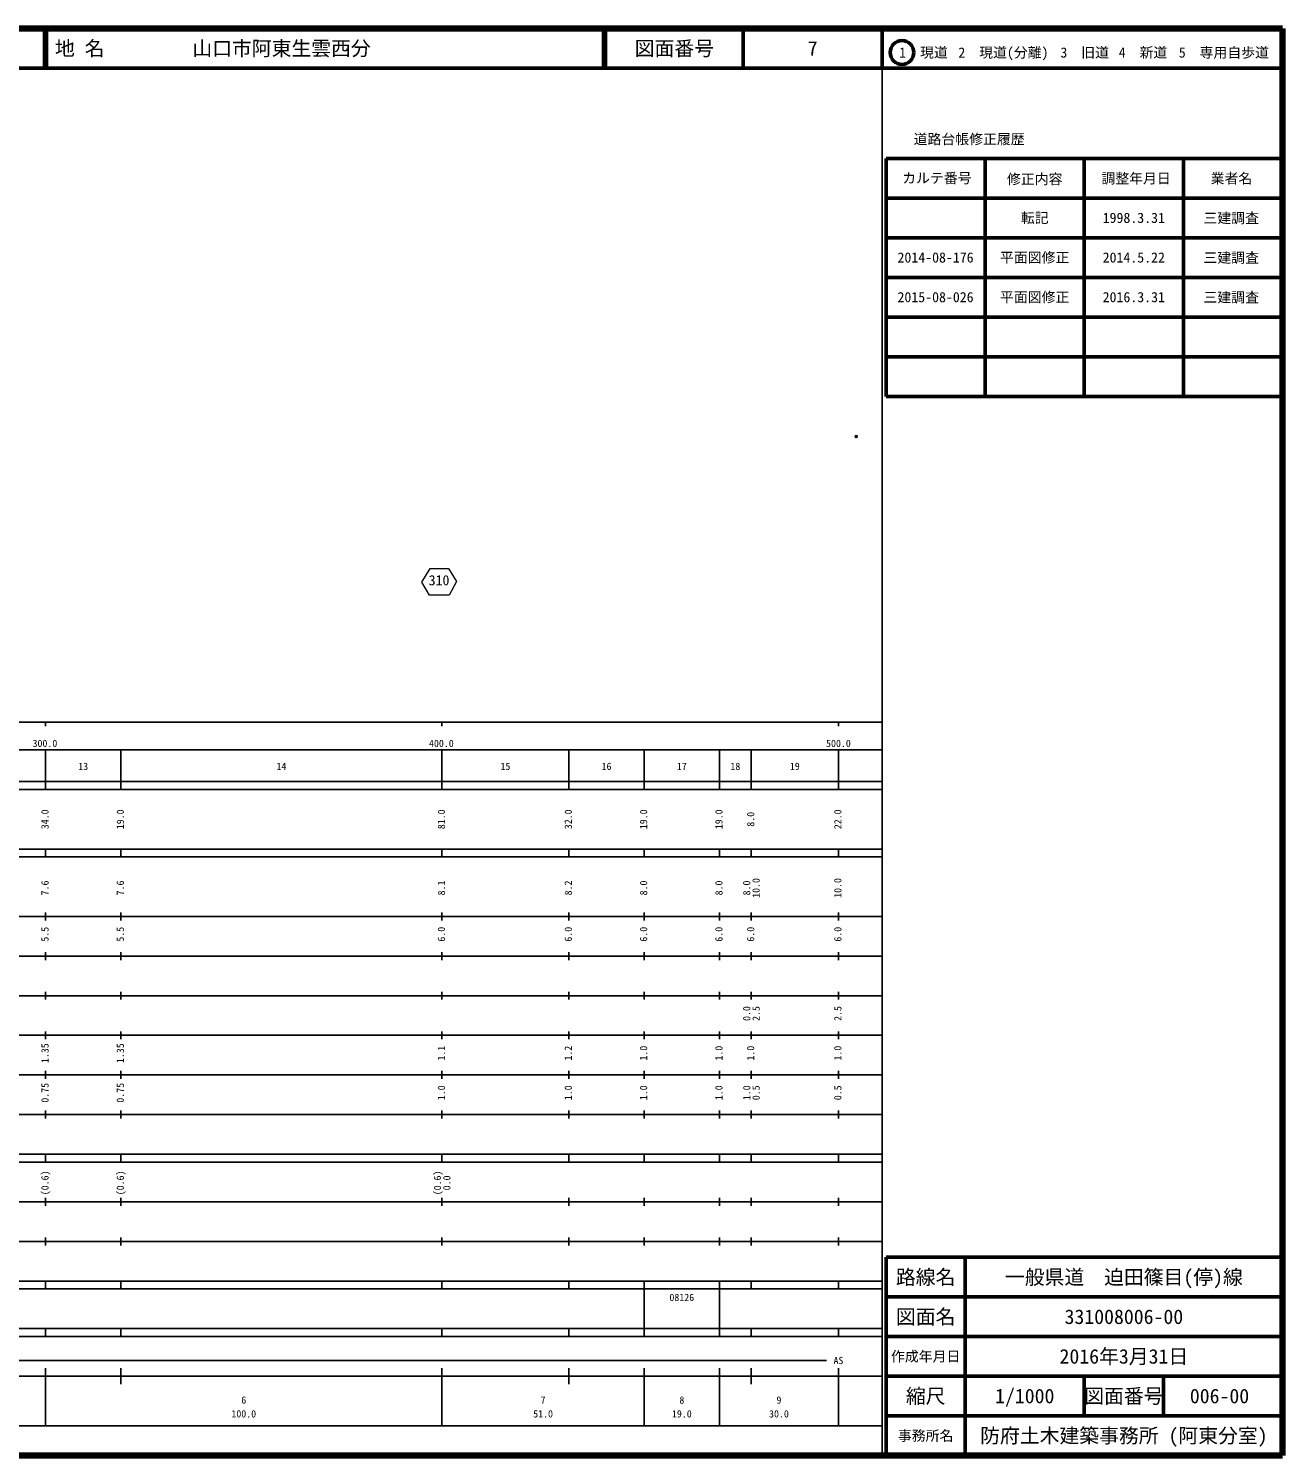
# Model space of a CAD drawing. Units: millimetres on the paper. Extents: x 40 to 680, y 20 to 380.
# Drawn here: x 363.7 to 680, y 20 to 380 of the extents above; entities that cross this region are included whole.
import ezdxf
from ezdxf.enums import TextEntityAlignment as Align

# ---------------------------------------------------------------- set-up
doc = ezdxf.new("R2010")
doc.units = ezdxf.units.MM
doc.header["$PDMODE"] = 32
doc.header["$PDSIZE"] = 0.5
doc.layers.add('M-OTRS', color=6, linetype='Continuous')
doc.layers.add('M-TTL-TXT', color=7, linetype='Continuous')
for name, color, linetype, lineweight in [('M-STR-STRC', 7, 'Continuous', 13), ('M-TTL', 2, 'Continuous', 140), ('M-TTL-BAND', 7, 'Continuous', 25), ('M-TTL-FRAM', 2, 'Continuous', 50), ('M-TTL-LINE', 7, 'Continuous', 50)]:
    doc.layers.add(name, color=color, linetype=linetype, lineweight=lineweight)
doc.styles.add('ＭＳ ゴシック', font='')
doc.styles.add('ＭＳ 明朝', font='')
doc.styles.get('ＭＳ ゴシック').set_extended_font_data('MS Gothic')
doc.styles.get('ＭＳ 明朝').set_extended_font_data('MS Mincho')

msp = doc.modelspace()

# ---------------------------------------------------------------- linework, layer by layer
at = {"layer": 'M-OTRS'}
msp.add_point((572.509, 277.043), dxfattribs=at)
at = {"layer": 'M-STR-STRC'}
for p, q in [((462.909, 240.304), (465.031, 243.764)), ((465.031, 243.764), (469.64, 243.764)), ((469.64, 243.764), (471.651, 240.5)), ((464.849, 237.057), (462.909, 240.304)), ((471.651, 240.5), (469.799, 237.057)), ((469.799, 237.057), (464.849, 237.057))]:
    msp.add_line(p, q, dxfattribs=at)
at = {"layer": 'M-TTL'}
for p, q in [((680, 380), (40, 380)), ((680, 20), (680, 380)), ((40, 20), (680, 20))]:
    msp.add_line(p, q, dxfattribs=at)
at = {"layer": 'M-TTL-BAND'}
for p, q in [((579, 20), (579, 370)), ((40, 205), (579, 205)), ((368, 205), (368, 204)), ((468, 205), (468, 204)), ((568, 205), (568, 204)), ((68, 198), (579, 198)), ((368, 188), (368, 198)), ((387, 188), (387, 198)), ((468, 188), (468, 198)), ((500, 188), (500, 198)), ((519, 188), (519, 198)), ((538, 188), (538, 198)), ((546, 188), (546, 198)), ((568, 188), (568, 198)), ((40, 190), (579, 190)), ((40, 188), (579, 188)), ((40, 173), (579, 173)), ((368, 171), (368, 173)), ((387, 171), (387, 173)), ((468, 171), (468, 173)), ((500, 171), (500, 173)), ((519, 171), (519, 173)), ((538, 171), (538, 173)), ((546, 171), (546, 173)), ((568, 171), (568, 173)), ((40, 171), (579, 171)), ((40, 156), (579, 156)), ((368, 155), (368, 157)), ((387, 155), (387, 157)), ((468, 155), (468, 157)), ((500, 155), (500, 157)), ((519, 155), (519, 157)), ((538, 155), (538, 157)), ((546, 155), (546, 157)), ((568, 155), (568, 157)), ((46, 146), (579, 146)), ((368, 145), (368, 147)), ((387, 145), (387, 147)), ((468, 145), (468, 147)), ((500, 145), (500, 147)), ((519, 145), (519, 147)), ((538, 145), (538, 147)), ((546, 145), (546, 147)), ((568, 145), (568, 147)), ((368, 135), (368, 137)), ((387, 135), (387, 137)), ((468, 135), (468, 137)), ((500, 135), (500, 137)), ((519, 135), (519, 137)), ((538, 135), (538, 137)), ((546, 135), (546, 137)), ((568, 135), (568, 137)), ((52, 136), (579, 136)), ((46, 126), (579, 126)), ((368, 125), (368, 127)), ((387, 125), (387, 127)), ((468, 125), (468, 127)), ((500, 125), (500, 127)), ((519, 125), (519, 127)), ((538, 125), (538, 127)), ((546, 125), (546, 127)), ((568, 125), (568, 127)), ((52, 116), (579, 116)), ((368, 115), (368, 117)), ((387, 115), (387, 117)), ((468, 115), (468, 117)), ((500, 115), (500, 117)), ((519, 115), (519, 117)), ((538, 115), (538, 117)), ((546, 115), (546, 117)), ((568, 115), (568, 117)), ((46, 106), (579, 106)), ((368, 105), (368, 107)), ((387, 105), (387, 107)), ((468, 105), (468, 107)), ((500, 105), (500, 107)), ((519, 105), (519, 107)), ((538, 105), (538, 107)), ((546, 105), (546, 107)), ((568, 105), (568, 107)), ((40, 96), (579, 96)), ((40, 94), (579, 94)), ((368, 94), (368, 96)), ((387, 94), (387, 96)), ((468, 94), (468, 96)), ((500, 94), (500, 96)), ((519, 94), (519, 96)), ((538, 94), (538, 96)), ((546, 94), (546, 96)), ((568, 94), (568, 96)), ((49, 84), (579, 84)), ((368, 83), (368, 85)), ((387, 83), (387, 85)), ((468, 83), (468, 85)), ((500, 83), (500, 85)), ((519, 83), (519, 85)), ((538, 83), (538, 85)), ((546, 83), (546, 85)), ((568, 83), (568, 85)), ((40, 74), (579, 74)), ((368, 73), (368, 75)), ((387, 73), (387, 75)), ((468, 73), (468, 75)), ((500, 73), (500, 75)), ((519, 73), (519, 75)), ((538, 73), (538, 75)), ((546, 73), (546, 75)), ((568, 73), (568, 75)), ((40, 64), (579, 64)), ((40, 62), (579, 62)), ((368, 62), (368, 64)), ((387, 62), (387, 64)), ((468, 62), (468, 64)), ((500, 62), (500, 64)), ((519, 62), (519, 64)), ((519, 52), (519, 62)), ((538, 62), (538, 64)), ((538, 52), (538, 62)), ((546, 62), (546, 64)), ((568, 62), (568, 64)), ((40, 52), (579, 52)), ((368, 50), (368, 52)), ((387, 50), (387, 52)), ((468, 50), (468, 52)), ((500, 50), (500, 52)), ((519, 50), (519, 52)), ((538, 50), (538, 52)), ((546, 50), (546, 52)), ((568, 50), (568, 52)), ((40, 50), (579, 50)), ((71, 44), (565, 44)), ((40, 40), (579, 40)), ((368, 27.5), (368, 42)), ((387, 38), (387, 42)), ((468, 27.5), (468, 42)), ((500, 38), (500, 42)), ((519, 27.5), (519, 42)), ((538, 27.5), (538, 42)), ((546, 38), (546, 42)), ((568, 27.5), (568, 42)), ((68, 27.5), (579, 27.5))]:
    msp.add_line(p, q, dxfattribs=at)
at = {"layer": 'M-TTL-FRAM'}
for p, q in [((580, 347.197), (580, 287.197)), ((580, 347.197), (680, 347.197)), ((580, 287.197), (680, 287.197)), ((680, 70), (580, 70)), ((580, 70), (580, 20))]:
    msp.add_line(p, q, dxfattribs=at)
at = {"layer": 'M-TTL-LINE'}
for p, q in [((367.75, 380), (367.75, 370)), ((368.25, 380), (368.25, 370)), ((508.747, 380), (508.747, 370)), ((509.247, 380), (509.247, 370)), ((543.997, 380), (543.997, 370)), ((579, 380), (579, 370)), ((40, 370), (680, 370)), ((605, 347.197), (605, 287.197)), ((630, 347.197), (630, 287.197)), ((655, 347.197), (655, 287.197)), ((580, 337.197), (680, 337.197)), ((580, 327.197), (680, 327.197)), ((580, 317.197), (680, 317.197)), ((580, 307.197), (680, 307.197)), ((580, 297.197), (680, 297.197)), ((600, 70), (600, 20)), ((680, 60), (580, 60)), ((680, 50), (580, 50)), ((680, 40), (580, 40)), ((630, 40), (630, 30)), ((650, 40), (650, 30)), ((680, 30), (580, 30))]:
    msp.add_line(p, q, dxfattribs=at)
msp.add_circle((584.031, 373.958), 3, dxfattribs=at)

# ---------------------------------------------------------------- texts
at = {"layer": 'M-STR-STRC', "style": 'ＭＳ 明朝'}
msp.add_text('310', height=2.566, dxfattribs=at).set_placement((464.637, 238.756), align=Align.BOTTOM_LEFT)
at = {"layer": 'M-TTL-BAND', "style": 'ＭＳ ゴシック'}
for s, p in [('300.0', (367.844, 198.195)), ('400.0', (467.844, 198.195)), ('500.0', (568, 198.195)), ('13', (377.5, 192.405)), ('14', (427.5, 192.405)), ('15', (484, 192.405)), ('16', (509.5, 192.405)), ('17', (528.5, 192.405)), ('18', (542, 192.405)), ('19', (557, 192.405)), ('AS', (568, 42.5)), ('6', (418, 32.523)), ('7', (493.5, 32.523)), ('8', (528.5, 32.523)), ('9', (553, 32.523)), ('100.0', (418, 29.033)), ('51.0', (493.5, 29.033)), ('19.0', (528.5, 29.033)), ('30.0', (553, 29.033))]:
    msp.add_text(s, height=1.833, dxfattribs=at).set_placement(p, align=Align.BOTTOM_CENTER)
for s, p in [('34.0', (369.309, 180.5)), ('19.0', (388.309, 180.5)), ('81.0', (469.309, 180.5)), ('32.0', (501.309, 180.5)), ('19.0', (520.309, 180.5)), ('19.0', (539.309, 180.5)), ('8.0', (547.309, 180.5)), ('22.0', (569.309, 180.5)), ('7.6', (369.309, 163.174)), ('7.6', (388.309, 163.174)), ('8.1', (469.309, 163.174)), ('8.2', (501.309, 163.174)), ('8.0', (520.309, 163.174)), ('8.0', (539.309, 163.174)), ('8.0', (546.309, 163.174)), ('10.0', (548.679, 163.174)), ('10.0', (569.309, 163.174)), ('5.5', (369.309, 151.5)), ('5.5', (388.309, 151.5)), ('6.0', (469.309, 151.5)), ('6.0', (501.309, 151.5)), ('6.0', (520.309, 151.5)), ('6.0', (539.309, 151.5)), ('6.0', (547.309, 151.5)), ('6.0', (569.309, 151.5)), ('0.0', (546.309, 131.5)), ('2.5', (548.679, 131.5)), ('2.5', (569.309, 131.5)), ('1.35', (369.309, 121.5)), ('1.35', (388.309, 121.5)), ('1.1', (469.309, 121.5)), ('1.2', (501.309, 121.5)), ('1.0', (520.309, 121.5)), ('1.0', (539.309, 121.5)), ('1.0', (547.309, 121.5)), ('1.0', (569.309, 121.5)), ('0.75', (369.309, 111.5)), ('0.75', (388.309, 111.5)), ('1.0', (469.309, 111.5)), ('1.0', (501.309, 111.5)), ('1.0', (520.309, 111.5)), ('1.0', (539.309, 111.5)), ('1.0', (546.309, 111.5)), ('0.5', (548.679, 111.5)), ('0.5', (569.309, 111.5)), ('(0.6)', (369.309, 88.764)), ('(0.6)', (388.309, 88.764)), ('(0.6)', (468.309, 88.764)), ('0.0', (470.679, 88.764))]:
    msp.add_text(s, height=1.833, rotation=90, dxfattribs=at).set_placement(p, align=Align.BOTTOM_CENTER)
msp.add_text('08126', height=1.833, dxfattribs=at).set_placement((525.375, 58.405), align=Align.BOTTOM_LEFT)
at = {"layer": 'M-TTL-TXT', "style": 'ＭＳ ゴシック'}
for s, p in [('地 名', (370.38, 375)), ('山口市阿東生雲西分', (405.024, 375))]:
    msp.add_text(s, height=3.666, dxfattribs=at).set_placement(p, align=Align.MIDDLE_LEFT)
for s, height, p in [('図面番号', 3.666, (526.622, 375)), ('7', 3.666, (561.497, 375)), ('1\u3000現道', 2.566, (589.448, 373.958)), ('2\u3000現道(分離)', 2.566, (609.619, 373.958)), ('3\u3000旧道', 2.566, (630.121, 373.958)), ('4\u3000新道', 2.566, (644.824, 373.958)), ('5\u3000専用自歩道', 2.566, (665.228, 373.958)), ('道路台帳修正履歴', 2.566, (600.968, 352.113)), ('カルテ番号', 2.566, (592.839, 342.277)), ('修正内容', 2.566, (617.509, 342.023)), ('調整年月日', 2.566, (643.089, 342.197)), ('業者名', 2.566, (667.134, 342.197)), ('転記', 2.566, (617.5, 332.245)), ('1998.3.31', 2.566, (642.5, 332.245)), ('三建調査', 2.566, (667.077, 332.189)), ('2014-08-176', 2.566, (592.5, 322.245)), ('平面図修正', 2.566, (617.5, 322.245)), ('2014.5.22', 2.566, (642.5, 322.245)), ('三建調査', 2.566, (667.077, 322.189)), ('2015-08-026', 2.566, (592.5, 312.245)), ('平面図修正', 2.566, (617.5, 312.245)), ('2016.3.31', 2.566, (642.5, 312.245)), ('三建調査', 2.566, (667.077, 312.189)), ('路線名', 3.666, (590, 65)), ('路線名', 3.666, (590, 65)), ('一般県道\u3000迫田篠目(停)線', 3.666, (640, 65)), ('図面名', 3.666, (590, 55)), ('図面名', 3.666, (590, 55)), ('331008006-00', 3.666, (640, 55)), ('2016年3月31日', 3.666, (640, 45)), ('作成年月日', 2.566, (590, 45)), ('作成年月日', 2.566, (590, 45)), ('縮尺', 3.666, (590, 35)), ('縮尺', 3.666, (590, 35)), ('1/1000', 3.666, (615, 35)), ('図面番号', 3.666, (640, 35)), ('図面番号', 3.666, (640, 35)), ('006-00', 3.666, (664.125, 35)), ('事務所名', 2.566, (590, 25)), ('事務所名', 2.566, (590, 25)), ('防府土木建築事務所 (阿東分室)', 3.666, (640, 25))]:
    msp.add_text(s, height=height, dxfattribs=at).set_placement(p, align=Align.MIDDLE_CENTER)

doc.saveas('drawing.dxf')
